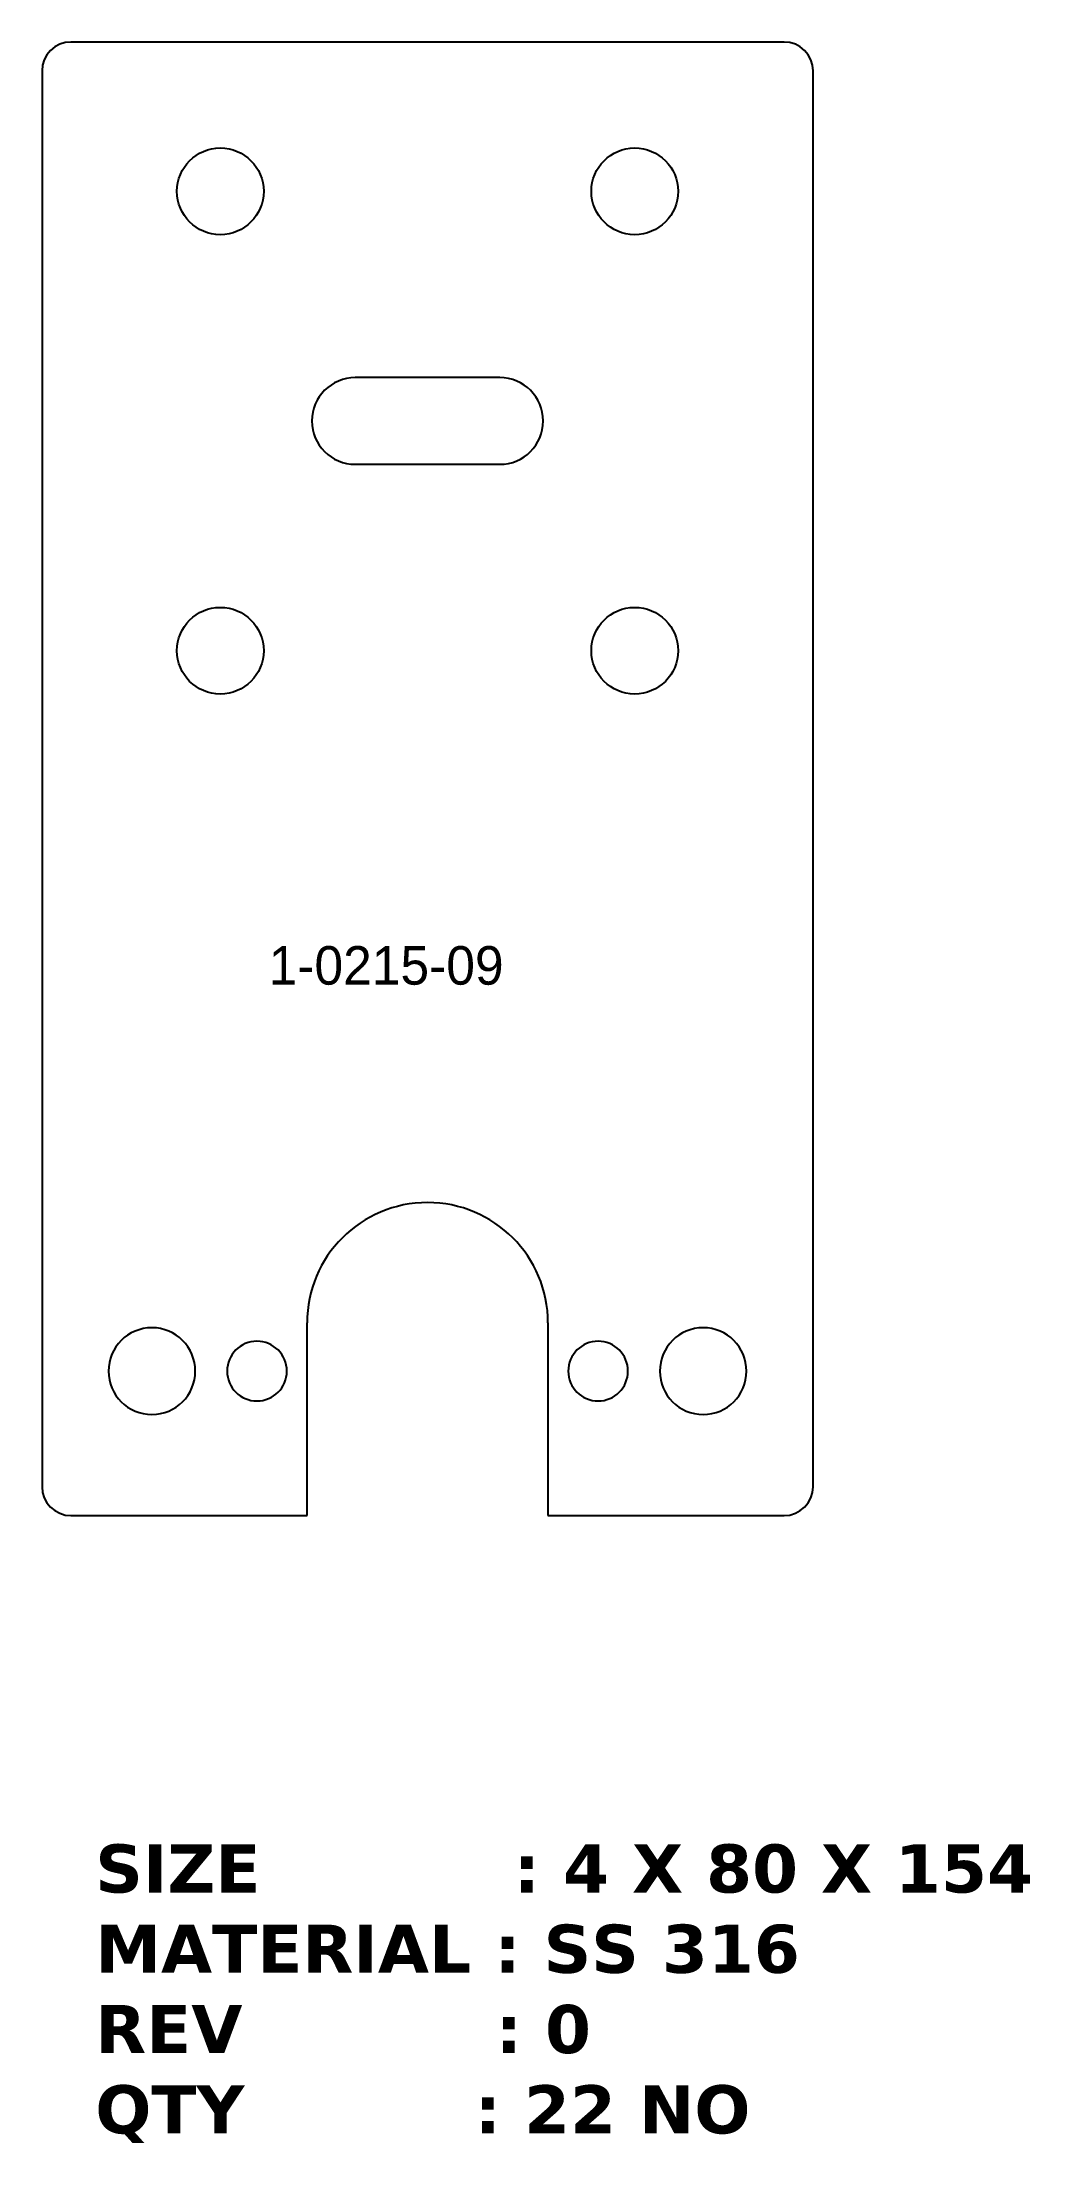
# Model space of a CAD drawing. Extents: x 0 to 103, y -65 to 153.
import ezdxf

# ---------------------------------------------------------------- set-up
doc = ezdxf.new("R2010")
doc.units = 0
doc.header["$MEASUREMENT"] = 0
doc.layers.add('LaserCutting', color=3, linetype='CONTINUOUS')
doc.styles.add('FX_VECTOR', font='MONOTXT.SHX', dxfattribs={"bigfont": 'BIGFONT.SHX'})

msp = doc.modelspace()

# ---------------------------------------------------------------- linework, layer by layer
at = {"layer": 'LaserCutting', "linetype": 'CONTINUOUS'}
for p, q in [((77, 152.98), (3, 152.98)), ((0, 149.98), (0, 3)), ((80, 3), (80, 149.98)), ((47.5, 118.14), (32.5, 118.14)), ((32.5, 109.14), (47.5, 109.14)), ((27.5, 0), (27.5, 20)), ((52.5, 20), (52.5, 0)), ((3, 0), (27.5, 0)), ((52.5, 0), (77, 0))]:
    msp.add_line(p, q, dxfattribs=at)
for centre in [(18.5, 137.48), (61.5, 137.48), (18.5, 89.79), (61.5, 89.79)]:
    msp.add_circle(centre, 4.5, dxfattribs=at)
for centre, radius, start, end in [((3, 149.98), 3, 90, 180), ((77, 149.98), 3, 0, 90), ((32.5, 113.64), 4.5, 90, 270), ((47.5, 113.64), 4.5, 270, 90), ((40, 20), 12.5, 0, 180), ((11.4, 15), 4.5, 0, 180), ((22.3, 15), 3.1, 360, 180), ((57.7, 15), 3.1, 0, 180), ((68.6, 15), 4.5, 0, 180), ((11.4, 15), 4.5, 180, 0), ((22.3, 15), 3.1, 180, 0), ((57.7, 15), 3.1, 180, 0), ((68.6, 15), 4.5, 180, 0), ((3, 3), 3, 180, 270), ((77, 3), 3, 270, 0)]:
    msp.add_arc(centre, radius, start, end, dxfattribs=at)

# ---------------------------------------------------------------- texts
at = {"layer": 'LaserCutting', "linetype": 'CONTINUOUS', "insert": (23.51, 59.12), "char_height": 4, "attachment_point": 1, "style": 'FX_VECTOR'}
msp.add_mtext_dynamic_manual_height_columns('{\\fCentury Gothic|b0|i0|c0|p34;1-0215-09}', width=113.4755, gutter_width=1, heights=[0], dxfattribs=at)
at = {"layer": 'LaserCutting', "linetype": 'CONTINUOUS', "insert": (5.52, -34.13), "char_height": 5, "width": 103.2605, "attachment_point": 1, "style": 'FX_VECTOR'}
msp.add_mtext('{\\fVerdana|b1|i0|c0|p34;SIZE           : 4 X 80 X 154\\PMATERIAL : SS 316\\PREV           : 0\\PQTY          : 22 NO }', dxfattribs=at)

doc.saveas('drawing.dxf')
